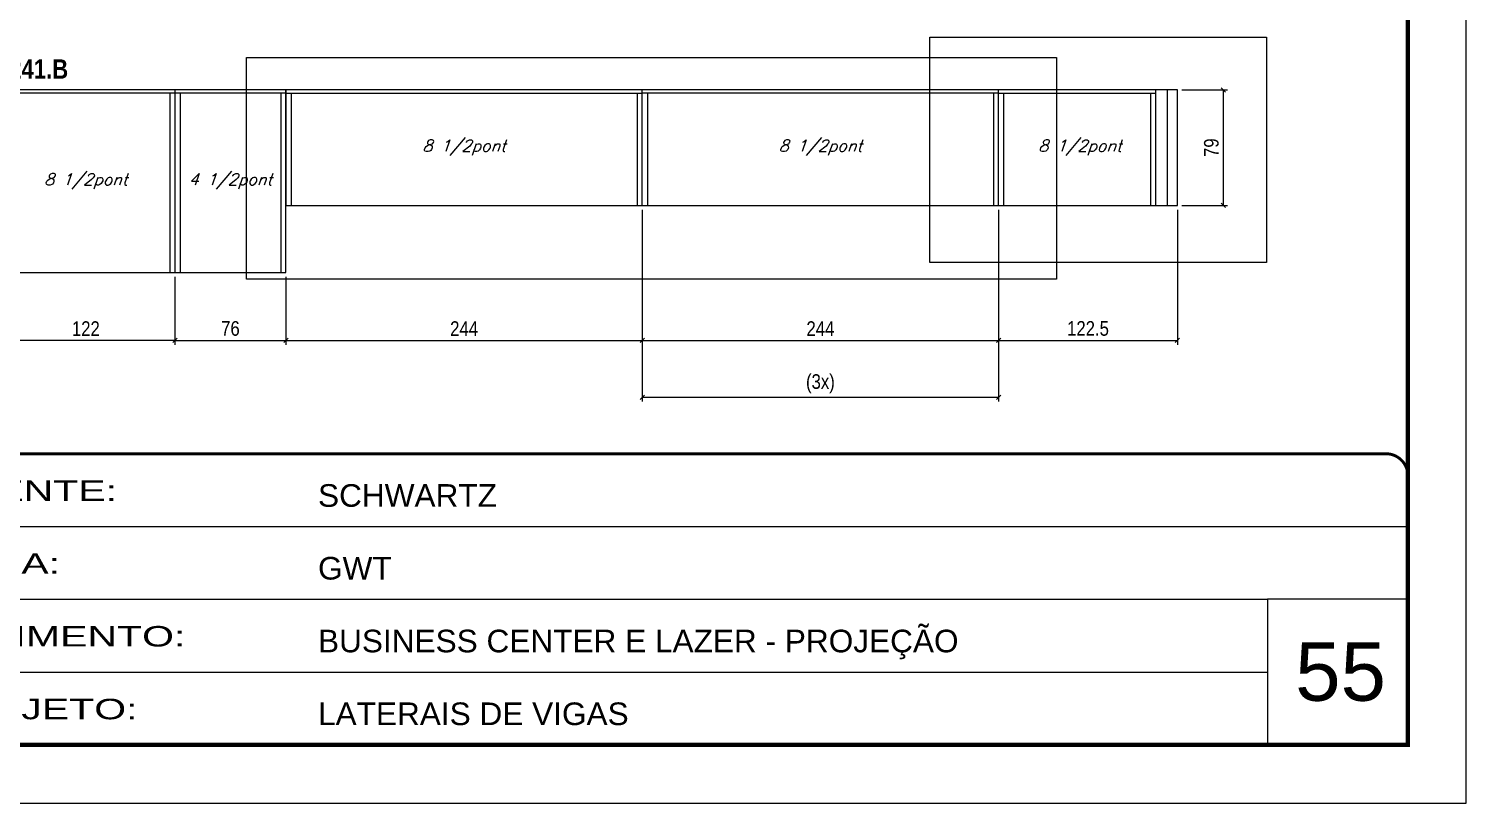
# Model space of a CAD drawing. Extents: x 2603 to 22413, y 1253 to 30260.
# Drawn here: x 6274 to 7258, y 13888 to 14418 of the extents above; entities that cross this region are included whole.
import ezdxf

# ---------------------------------------------------------------- set-up
doc = ezdxf.new("R2010")
doc.units = 0
doc.linetypes.add('CONTINUO', pattern=[0])
doc.linetypes.add('DASHED', pattern=[0.75, 0.5, -0.25])
for name, color, linetype, lineweight in [('CARIMBO', 255, 'Continuous', 9), ('Folhas', 255, 'Continuous', 9), ('SARRAFO DE PRESSAO', 251, 'DASHED', 9)]:
    doc.layers.add(name, color=color, linetype=linetype, lineweight=lineweight)
for name, color, linetype in [('COTA', 241, 'Continuous'), ('NOMENCLATURA', 7, 'Continuous'), ('Painéis', 200, 'Continuous'), ('SARR_2.2x7', 40, 'Continuous'), ('SARR_3.5x7', 81, 'Continuous'), ('texto', 7, 'Continuous')]:
    doc.layers.add(name, color=color, linetype=linetype)
doc.layers.add('Laje_Perimetro', color=7, linetype='Continuous', plot=False)
doc.styles.add('ARIAL', font='arial.ttf')
doc.styles.add('COTA TECNICA', font='techl___.ttf', dxfattribs={"height": 10})
doc.styles.add('Romans', font='romans.shx')
doc.styles.add('TECNICA', font='techb___.ttf', dxfattribs={"height": 10})
doc.styles.add('Tecnologia', font='')
doc.styles.get('Tecnologia').set_extended_font_data('Forgotten Futurist')
doc.dimstyles.new('PAINEL', dxfattribs={"dimtxt": 10, "dimasz": 3, "dimexe": 3, "dimexo": 3, "dimgap": 3, "dimtad": 1, "dimdec": 1, "dimzin": 12, "dimdsep": 46, "dimtxsty": 'COTA TECNICA', "dimblk1": 'OBLIQUE', "dimblk2": 'OBLIQUE', "dimsah": 1, "dimcen": 0.9, "dimclrd": 4, "dimclre": 4, "dimclrt": 240, "dimadec": 1, "dimazin": 3, "dimtfac": 1, "dimtdec": 1, "dimtmove": 0, "dimatfit": 3, "dimfxl": 1, "dimtolj": 1, "dimtzin": 12, "dimarcsym": 0})

# ---------------------------------------------------------------- blocks, each defined once
blk = doc.blocks.new('9999999999')
at = {"color": 30, "linetype": 'CONTINUO'}
for p, q in [((98564.56, 34379.64), (99583.98, 34379.64)), ((98564.56, 34329.83), (99487.98, 34329.83)), ((99583.98, 34329.83), (99487.98, 34329.83)), ((99487.98, 34329.83), (99487.98, 34230.21)), ((98564.56, 34280.02), (99487.98, 34280.02))]:
    blk.add_line(p, q, dxfattribs=at)
at = {"color": 30, "linetype": 'CONTINUO', "const_width": 2}
blk.add_lwpolyline([(99583.98, 34230.21), (99583.98, 34414.45, 0.414214), (99568.98, 34429.45), (98228.98, 34429.45, 0.414214), (98213.98, 34414.45), (98213.98, 34245.21, 0.414214), (98228.98, 34230.21), (99583.98, 34230.21)], format="xyb", dxfattribs=at)
at = {"layer": 'Folhas'}
blk.add_lwpolyline([(98138.98, 34190.21), (99623.98, 34190.21), (99623.98, 35240.21), (98138.98, 35240.21)], close=True, dxfattribs=at)
at = {"layer": 'Folhas', "color": 30, "const_width": 3}
blk.add_lwpolyline([(98213.98, 34230.21), (99583.98, 34230.21), (99583.98, 35200.21), (98213.98, 35200.21)], close=True, dxfattribs=at)
at = {"color": 7, "linetype": 'Continuous', "ltscale": 5, "style": 'ARIAL'}
for s, height, p in [('SCHWARTZ', 15.483, (98837.68, 34393.13)), ('GWT', 15.483, (98837.68, 34343.32)), ('BUSINESS CENTER E LAZER - PROJEÇÃO', 15.4829, (98837.68, 34293.51)), ('LATERAIS DE VIGAS', 15.4829, (98837.68, 34243.7))]:
    blk.add_text(s, height=height, dxfattribs=at).set_placement(p)
at = {"layer": 'Folhas', "color": 7, "style": 'Tecnologia', "width": 1.5}
for s, p in [('CLIENTE:', (98573.65, 34397.17)), ('OBRA:', (98573.65, 34347.31)), ('PAVIMENTO:', (98573.65, 34297.5)), ('PROJETO:', (98573.65, 34247.69))]:
    blk.add_text(s, height=14, dxfattribs=at).set_placement(p)
blk = doc.blocks.new('_Oblique')
at = {"color": 0, "linetype": 'ByBlock', "lineweight": -2}
blk.add_line((-0.5, -0.5), (0.5, 0.5), dxfattribs=at)
blk = doc.blocks.new('*D312')
at = {"layer": 'COTA', "color": 4, "linetype": 'ByBlock', "lineweight": -2, "transparency": 16777216}
for p, q in [((6251.69, 14247.93), (6251.69, 14201.53)), ((6373.69, 14247.93), (6373.69, 14201.53)), ((6373.69, 14204.53), (6251.69, 14204.53))]:
    blk.add_line(p, q, dxfattribs=at)
at = {"layer": 'Defpoints', "color": 0, "linetype": 'ByBlock', "transparency": 16777216}
for p in [(6251.69, 14250.93), (6373.69, 14250.93), (6251.69, 14204.53)]:
    blk.add_point(p, dxfattribs=at)
at = {"layer": 'COTA', "color": 4, "linetype": 'ByBlock', "lineweight": -2, "transparency": 16777216, "xscale": 3, "yscale": 3, "zscale": 3, "rotation": 180}
blk.add_blockref('_Oblique', (6251.69, 14204.53), dxfattribs=at)
at = {"layer": 'COTA', "color": 4, "linetype": 'ByBlock', "lineweight": -2, "transparency": 16777216, "xscale": 3, "yscale": 3, "zscale": 3}
blk.add_blockref('_Oblique', (6373.69, 14204.53), dxfattribs=at)
at = {"layer": 'COTA', "color": 240, "linetype": 'ByBlock', "transparency": 16777216, "insert": (6312.69, 14212.58), "char_height": 10, "attachment_point": 5, "style": 'COTA TECNICA'}
blk.add_mtext('\\A1;122', dxfattribs=at)
blk = doc.blocks.new('*D1653')
at = {"layer": 'COTA', "color": 4, "linetype": 'ByBlock', "lineweight": -2, "transparency": 16777216}
for p, q in [((6693.69, 14293.93), (6693.69, 14201.53)), ((6449.69, 14247.93), (6449.69, 14201.53)), ((6449.69, 14204.53), (6693.69, 14204.53))]:
    blk.add_line(p, q, dxfattribs=at)
at = {"layer": 'Defpoints', "color": 0, "linetype": 'ByBlock', "transparency": 16777216}
for p in [(6693.69, 14296.93), (6449.69, 14250.93), (6693.69, 14204.53)]:
    blk.add_point(p, dxfattribs=at)
at = {"layer": 'COTA', "color": 4, "linetype": 'ByBlock', "lineweight": -2, "transparency": 16777216, "xscale": 3, "yscale": 3, "zscale": 3, "rotation": 180}
blk.add_blockref('_Oblique', (6449.69, 14204.53), dxfattribs=at)
at = {"layer": 'COTA', "color": 4, "linetype": 'ByBlock', "lineweight": -2, "transparency": 16777216, "xscale": 3, "yscale": 3, "zscale": 3}
blk.add_blockref('_Oblique', (6693.69, 14204.53), dxfattribs=at)
at = {"layer": 'COTA', "color": 240, "linetype": 'ByBlock', "transparency": 16777216, "insert": (6571.69, 14212.6), "char_height": 10, "attachment_point": 5, "style": 'COTA TECNICA'}
blk.add_mtext('\\A1;244', dxfattribs=at)
blk = doc.blocks.new('*D1654')
at = {"layer": 'COTA', "color": 4, "linetype": 'ByBlock', "lineweight": -2, "transparency": 16777216}
for p, q in [((6693.69, 14293.93), (6693.69, 14201.53)), ((6937.69, 14293.93), (6937.69, 14201.53)), ((6693.69, 14204.53), (6937.69, 14204.53))]:
    blk.add_line(p, q, dxfattribs=at)
at = {"layer": 'Defpoints', "color": 0, "linetype": 'ByBlock', "transparency": 16777216}
for p in [(6693.69, 14296.93), (6937.69, 14296.93), (6937.69, 14204.53)]:
    blk.add_point(p, dxfattribs=at)
at = {"layer": 'COTA', "color": 4, "linetype": 'ByBlock', "lineweight": -2, "transparency": 16777216, "xscale": 3, "yscale": 3, "zscale": 3, "rotation": 180}
blk.add_blockref('_Oblique', (6693.69, 14204.53), dxfattribs=at)
at = {"layer": 'COTA', "color": 4, "linetype": 'ByBlock', "lineweight": -2, "transparency": 16777216, "xscale": 3, "yscale": 3, "zscale": 3}
blk.add_blockref('_Oblique', (6937.69, 14204.53), dxfattribs=at)
at = {"layer": 'COTA', "color": 240, "linetype": 'ByBlock', "transparency": 16777216, "insert": (6815.69, 14212.6), "char_height": 10, "attachment_point": 5, "style": 'COTA TECNICA'}
blk.add_mtext('\\A1;244', dxfattribs=at)
blk = doc.blocks.new('*D1655')
at = {"layer": 'COTA', "color": 4, "linetype": 'ByBlock', "lineweight": -2, "transparency": 16777216}
for p, q in [((6937.69, 14293.93), (6937.69, 14201.53)), ((7060.19, 14293.93), (7060.19, 14201.53)), ((6937.69, 14204.53), (7060.19, 14204.53))]:
    blk.add_line(p, q, dxfattribs=at)
at = {"layer": 'Defpoints', "color": 0, "linetype": 'ByBlock', "transparency": 16777216}
for p in [(6937.69, 14296.93), (7060.19, 14296.93), (7060.19, 14204.53)]:
    blk.add_point(p, dxfattribs=at)
at = {"layer": 'COTA', "color": 4, "linetype": 'ByBlock', "lineweight": -2, "transparency": 16777216, "xscale": 3, "yscale": 3, "zscale": 3, "rotation": 180}
blk.add_blockref('_Oblique', (6937.69, 14204.53), dxfattribs=at)
at = {"layer": 'COTA', "color": 4, "linetype": 'ByBlock', "lineweight": -2, "transparency": 16777216, "xscale": 3, "yscale": 3, "zscale": 3}
blk.add_blockref('_Oblique', (7060.19, 14204.53), dxfattribs=at)
at = {"layer": 'COTA', "color": 240, "linetype": 'ByBlock', "transparency": 16777216, "insert": (6998.94, 14212.63), "char_height": 10, "attachment_point": 5, "style": 'COTA TECNICA'}
blk.add_mtext('\\A1;122.5', dxfattribs=at)
blk = doc.blocks.new('*D1656')
at = {"layer": 'COTA', "color": 4, "linetype": 'ByBlock', "lineweight": -2, "transparency": 16777216}
for p, q in [((6693.69, 14293.93), (6693.69, 14162.63)), ((6937.69, 14293.93), (6937.69, 14162.63)), ((6693.69, 14165.63), (6937.69, 14165.63))]:
    blk.add_line(p, q, dxfattribs=at)
at = {"layer": 'Defpoints', "color": 0, "linetype": 'ByBlock', "transparency": 16777216}
for p in [(6693.69, 14296.93), (6937.69, 14296.93), (6937.69, 14165.63)]:
    blk.add_point(p, dxfattribs=at)
at = {"layer": 'COTA', "color": 4, "linetype": 'ByBlock', "lineweight": -2, "transparency": 16777216, "xscale": 3, "yscale": 3, "zscale": 3, "rotation": 180}
blk.add_blockref('_Oblique', (6693.69, 14165.63), dxfattribs=at)
at = {"layer": 'COTA', "color": 4, "linetype": 'ByBlock', "lineweight": -2, "transparency": 16777216, "xscale": 3, "yscale": 3, "zscale": 3}
blk.add_blockref('_Oblique', (6937.69, 14165.63), dxfattribs=at)
at = {"layer": 'COTA', "color": 240, "linetype": 'ByBlock', "transparency": 16777216, "insert": (6815.69, 14174.85), "char_height": 10, "attachment_point": 5, "style": 'COTA TECNICA'}
blk.add_mtext('\\A1;(3x)', dxfattribs=at)
blk = doc.blocks.new('*D1657')
at = {"layer": 'COTA', "color": 4, "linetype": 'ByBlock', "lineweight": -2, "transparency": 16777216}
for p, q in [((7063.19, 14375.93), (7094.57, 14375.93)), ((7091.57, 14375.93), (7091.57, 14296.93)), ((7063.19, 14296.93), (7094.57, 14296.93))]:
    blk.add_line(p, q, dxfattribs=at)
at = {"layer": 'Defpoints', "color": 0, "linetype": 'ByBlock', "transparency": 16777216}
for p in [(7060.19, 14375.93), (7060.19, 14296.93), (7091.57, 14296.93)]:
    blk.add_point(p, dxfattribs=at)
at = {"layer": 'COTA', "color": 4, "linetype": 'ByBlock', "lineweight": -2, "transparency": 16777216, "xscale": 3, "yscale": 3, "zscale": 3}
for p, rotation in [((7091.57, 14375.93), 90), ((7091.57, 14296.93), 270)]:
    blk.add_blockref('_Oblique', p, dxfattribs=dict(at, rotation=rotation))
at = {"layer": 'COTA', "color": 240, "linetype": 'ByBlock', "transparency": 16777216, "insert": (7083.46, 14336.43), "char_height": 10, "attachment_point": 5, "rotation": 90, "style": 'COTA TECNICA'}
blk.add_mtext('\\A1;79', dxfattribs=at)
blk = doc.blocks.new('*D1679')
at = {"layer": 'COTA', "color": 4, "linetype": 'ByBlock', "lineweight": -2, "transparency": 16777216}
for p, q in [((6373.69, 14247.93), (6373.69, 14201.53)), ((6449.69, 14247.93), (6449.69, 14201.53)), ((6373.69, 14204.53), (6449.69, 14204.53))]:
    blk.add_line(p, q, dxfattribs=at)
at = {"layer": 'Defpoints', "color": 0, "linetype": 'ByBlock', "transparency": 16777216}
for p in [(6373.69, 14250.93), (6449.69, 14250.93), (6449.69, 14204.53)]:
    blk.add_point(p, dxfattribs=at)
at = {"layer": 'COTA', "color": 4, "linetype": 'ByBlock', "lineweight": -2, "transparency": 16777216, "xscale": 3, "yscale": 3, "zscale": 3, "rotation": 180}
blk.add_blockref('_Oblique', (6373.69, 14204.53), dxfattribs=at)
at = {"layer": 'COTA', "color": 4, "linetype": 'ByBlock', "lineweight": -2, "transparency": 16777216, "xscale": 3, "yscale": 3, "zscale": 3}
blk.add_blockref('_Oblique', (6449.69, 14204.53), dxfattribs=at)
at = {"layer": 'COTA', "color": 240, "linetype": 'ByBlock', "transparency": 16777216, "insert": (6411.69, 14212.63), "char_height": 10, "attachment_point": 5, "style": 'COTA TECNICA'}
blk.add_mtext('\\A1;76', dxfattribs=at)

msp = doc.modelspace()

# ---------------------------------------------------------------- linework, layer by layer
at = {"layer": 'COTA'}
for points in [[(6890.56, 14412.03), (7121.1, 14412.03), (7121.1, 14257.88), (6890.56, 14257.88)], [(6422.71, 14398.18), (6977.36, 14398.18), (6977.36, 14246.43), (6422.71, 14246.43)]]:
    msp.add_lwpolyline(points, close=True, dxfattribs=at)
at = {"layer": 'Laje_Perimetro'}
msp.add_lwpolyline([(7257.97, 14937.7), (5772.97, 14937.7), (5772.97, 13887.7), (7257.97, 13887.7)], close=True, dxfattribs=at)
at = {"layer": 'Painéis', "linetype": 'Continuous'}
for p, q in [((6449.69, 14375.93), (6251.69, 14375.93)), ((6373.69, 14375.93), (6373.69, 14250.93)), ((6449.69, 14250.93), (6449.69, 14375.93)), ((6693.69, 14296.93), (6693.69, 14375.93)), ((6937.69, 14296.93), (6937.69, 14375.93)), ((6251.69, 14250.93), (6449.69, 14250.93))]:
    msp.add_line(p, q, dxfattribs=at)
msp.add_lwpolyline([(7060.19, 14375.93), (6449.69, 14375.93), (6449.69, 14296.93), (7060.19, 14296.93), (7060.19, 14300.93)], close=True, dxfattribs=at)
at = {"layer": 'SARR_2.2x7', "linetype": 'Continuous'}
for p, q in [((6373.69, 14373.73), (6251.69, 14373.73)), ((6449.69, 14373.73), (6373.69, 14373.73)), ((6449.69, 14373.73), (6693.69, 14373.73)), ((6937.69, 14373.73), (6693.69, 14373.73)), ((6937.69, 14373.73), (7045.19, 14373.73)), ((7053.19, 14375.93), (7053.19, 14296.93))]:
    msp.add_line(p, q, dxfattribs=at)
at = {"layer": 'SARR_3.5x7'}
for p, q in [((6370.19, 14373.73), (6370.19, 14250.93)), ((6377.19, 14373.73), (6377.19, 14250.93)), ((6446.19, 14373.73), (6446.19, 14250.93)), ((6453.19, 14373.73), (6453.19, 14296.93)), ((6690.19, 14373.73), (6690.19, 14296.93)), ((6697.19, 14373.73), (6697.19, 14296.93)), ((6934.19, 14373.73), (6934.19, 14296.93)), ((6941.19, 14373.73), (6941.19, 14296.93)), ((7041.69, 14373.73), (7041.69, 14296.93)), ((7045.19, 14375.93), (7045.19, 14296.93))]:
    msp.add_line(p, q, dxfattribs=at)

# ---------------------------------------------------------------- block references
at = {"layer": 'SARRAFO DE PRESSAO', "color": 6, "linetype": 'ByBlock'}
msp.add_blockref('9999999999', (-92366.01, -20302.51), dxfattribs=at)

# ---------------------------------------------------------------- texts
at = {"layer": 'CARIMBO', "style": 'ARIAL'}
msp.add_text('55', height=40, dxfattribs=at).set_placement((7140.83, 13957.84))
at = {"layer": 'NOMENCLATURA', "style": 'TECNICA'}
msp.add_text('V241.B', height=13.2, dxfattribs=at).set_placement((6250.15, 14383.66))
at = {"layer": 'texto', "color": 2, "char_height": 8, "attachment_point": 5, "style": 'Romans'}
for s, insert in [('{\\Q19;\\C256;8 1/2pont}', (6571.69, 14336.43)), ('{\\Q19;\\C256;8 1/2pont}', (6815.69, 14336.43)), ('{\\Q19;\\C256;8 1/2pont}', (6993.44, 14336.43)), ('{\\Q19;\\C256;8 1/2pont}', (6312.69, 14313.43)), ('{\\Q19;\\C256;4 1/2pont}', (6411.69, 14313.43))]:
    msp.add_mtext(s, dxfattribs=dict(at, insert=insert))

# ---------------------------------------------------------------- dimensions: what is measured, and where the dimension line sits
at = {"layer": 'COTA', "linetype": 'ByBlock'}
dim = msp.add_linear_dim(base=(7091.57, 14296.93), p1=(7060.19, 14375.93), p2=(7060.19, 14296.93), angle=90, dimstyle='PAINEL', dxfattribs=at)
dim.commit()
dim.dimension.update_dxf_attribs({"geometry": '*D1657', "text_midpoint": (7083.46, 14336.43)})
for base, p1, p2, picture, middle in [((6693.69, 14204.53), (6449.69, 14250.93), (6693.69, 14296.93), '*D1653', (6571.69, 14212.6)), ((6251.69, 14204.53), (6373.69, 14250.93), (6251.69, 14250.93), '*D312', (6312.69, 14212.58)), ((6449.69, 14204.53), (6373.69, 14250.93), (6449.69, 14250.93), '*D1679', (6411.69, 14212.63))]:
    dim = msp.add_linear_dim(base=base, p1=p1, p2=p2, dimstyle='PAINEL', dxfattribs=at)
    dim.commit()
    dim.dimension.update_dxf_attribs({"geometry": picture, "text_midpoint": middle})
for base, p1, p2, picture, middle in [((6937.69, 14204.53), (6693.69, 14296.93), (6937.69, 14296.93), '*D1654', (6815.69, 14212.6)), ((7060.19, 14204.53), (6937.69, 14296.93), (7060.19, 14296.93), '*D1655', (6998.94, 14212.63))]:
    dim = msp.add_linear_dim(base=base, p1=p1, p2=p2, dimstyle='PAINEL', override={"dimtmove": 1}, dxfattribs=at)
    dim.commit()
    dim.dimension.update_dxf_attribs({"geometry": picture, "text_midpoint": middle})
dim = msp.add_linear_dim(base=(6937.69, 14165.63), p1=(6693.69, 14296.93), p2=(6937.69, 14296.93), text='(3x)', dimstyle='PAINEL', dxfattribs=at)
dim.commit()
dim.dimension.update_dxf_attribs({"geometry": '*D1656', "text_midpoint": (6815.69, 14174.85)})

doc.saveas('drawing.dxf')
